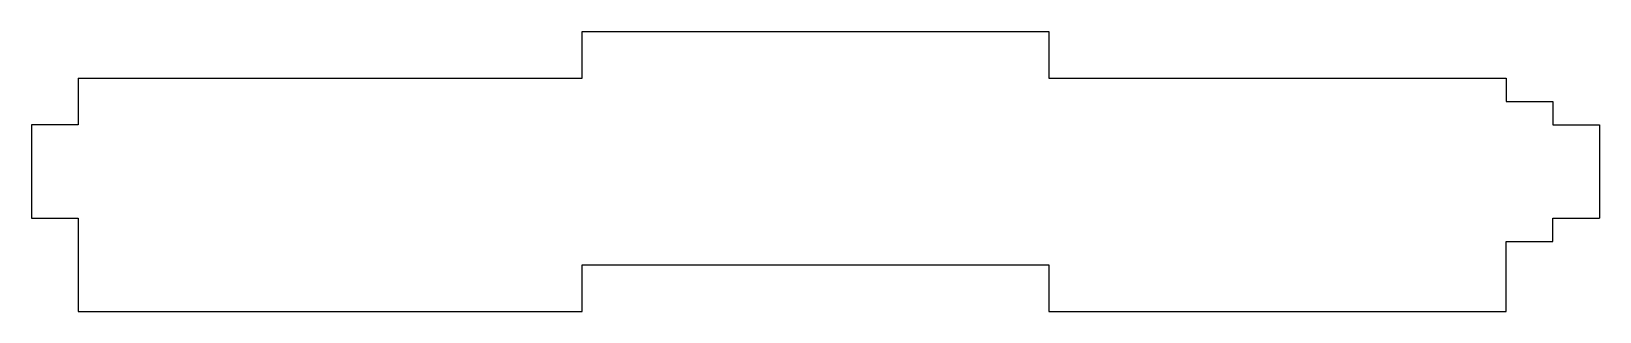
# Model space of a CAD drawing. Extents: x -84 to 84, y -15 to 15.
import ezdxf

# ---------------------------------------------------------------- set-up
doc = ezdxf.new("R2010")
doc.units = 0
doc.header["$MEASUREMENT"] = 0
doc.layers.add('VISIBLE', color=7, linetype='CONTINUOUS')

msp = doc.modelspace()

# ---------------------------------------------------------------- linework, layer by layer
at = {"layer": 'VISIBLE'}
for p, q in [((-25, 15), (25, 15)), ((-25, 10), (-25, 15)), ((25, 15), (25, 10)), ((-79, 10), (-25, 10)), ((-79, 10), (-79, 5)), ((25, 10), (74, 10)), ((74, 10), (74, 7.5)), ((74, 7.5), (79, 7.5)), ((79, 7.5), (79, 5)), ((-79, 5), (-84, 5)), ((-84, 5), (-84, -5)), ((79, 5), (84, 5)), ((84, 5), (84, -5)), ((-84, -5), (-79, -5)), ((-79, -5), (-79, -15)), ((79, -7.5), (79, -5)), ((79, -5), (84, -5)), ((74, -15), (74, -7.5)), ((74, -7.5), (79, -7.5)), ((-25, -15), (-25, -10)), ((-25, -10), (25, -10)), ((25, -10), (25, -15)), ((-79, -15), (-25, -15)), ((25, -15), (74, -15))]:
    msp.add_line(p, q, dxfattribs=at)

doc.saveas('drawing.dxf')
